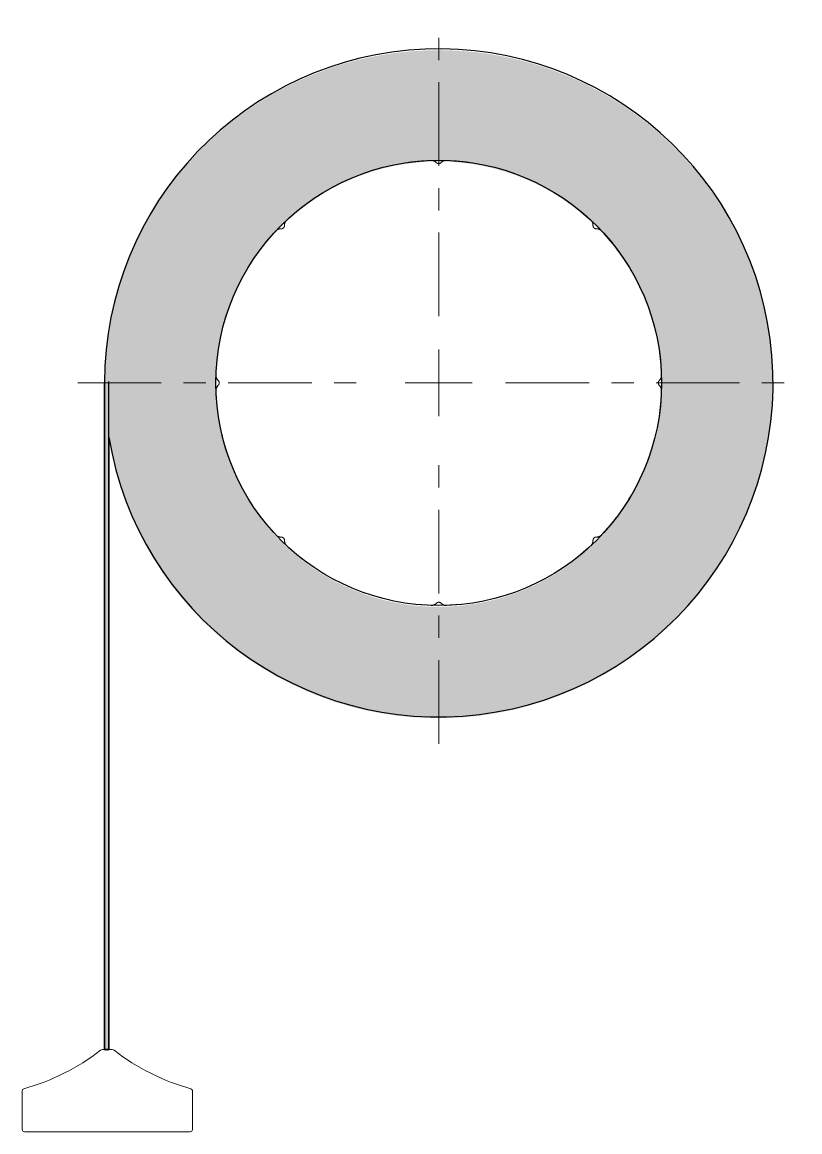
# Model space of a CAD drawing. Header units: inches. Extents: x -2.96 to 0.53, y 3.03 to 8.01.
import ezdxf

# ---------------------------------------------------------------- set-up
doc = ezdxf.new("R2010")
doc.units = ezdxf.units.IN
doc.header["$LTSCALE"] = 0.5
doc.header["$MEASUREMENT"] = 0
doc.linetypes.add('CENTER2', pattern=[1.125, 0.75, -0.125, 0.125, -0.125])
doc.linetypes.add('HIDDEN2', pattern=[0.1875, 0.125, -0.0625])
for name, color, linetype, lineweight in [('FABRIC-ROLL', 7, 'Continuous', 30), ('HEMBAR', 7, 'Continuous', 9), ('TEXT', 7, 'Continuous', 18), ('TUBE', 7, 'HIDDEN2', 18)]:
    doc.layers.add(name, color=color, linetype=linetype, lineweight=lineweight)

# ---------------------------------------------------------------- blocks, each defined once
blk = doc.blocks.new('FABRIC-ROLL-085581')
at = {"layer": 'FABRIC-ROLL', "transparency": 33554559}
h = blk.add_hatch(color=254, dxfattribs=at)
edge = h.paths.add_edge_path()
edge.add_arc((2.9375, 6.1048), 1.5, 189.3668, 540)
edge.add_line((1.4375, 6.1048), (1.4375, 3.1108))
edge.add_line((1.4375, 3.1108), (1.4575, 3.1108))
edge.add_line((1.4575, 3.1108), (1.4575, 5.8607))
edge = h.paths.add_edge_path(flags=16)
edge.add_arc((2.9375, 6.1048), 1, 0, 360)
at = {"layer": 'FABRIC-ROLL', "extrusion": (-6.60549e-48, 1, 6.63336e-32)}
for p, q in [((1.4382, 6.1103), (1.4382, 3.1163)), ((1.4582, 3.1163), (1.4582, 6.1163)), ((1.4382, 3.1163), (1.4582, 3.1163))]:
    blk.add_line(p, q, dxfattribs=at)
at = {"layer": 'FABRIC-ROLL'}
for p, q in [((1.4382, 3.1163), (1.4382, 6.1103)), ((1.4582, 5.8662), (1.4582, 3.1163)), ((1.4582, 3.1163), (1.4382, 3.1163))]:
    blk.add_line(p, q, dxfattribs=at)
blk.add_circle((2.9382, 6.1103), 1, dxfattribs=at)
blk.add_arc((2.9382, 6.1103), 1.5, 189.3668, 180, dxfattribs=at)
blk.add_arc((2.9382, 6.1103), 1.5, 189.3668, 180, dxfattribs=at)
blk = doc.blocks.new('HEMBAR-085581')
at = {"layer": 'HEMBAR', "extrusion": (-6.60549e-48, 1, 6.63336e-32)}
for p, q in [((1.4303, 3.1399), (1.4292, 3.1399)), ((1.4382, 3.1399), (1.4303, 3.1399)), ((1.4582, 3.1399), (1.4382, 3.1399)), ((1.465, 3.1399), (1.4582, 3.1399)), ((1.4732, 3.1399), (1.465, 3.1399)), ((1.0692, 2.9549), (1.0692, 2.939)), ((1.8332, 2.9544), (1.8332, 2.9549)), ((1.0692, 2.795), (1.0692, 2.939)), ((1.0692, 2.795), (1.0692, 2.7809)), ((1.0792, 2.7709), (1.1421, 2.7709)), ((1.1421, 2.7709), (1.2245, 2.7709)), ((1.2245, 2.7709), (1.6818, 2.7709)), ((1.6818, 2.7709), (1.7545, 2.7709)), ((1.7545, 2.7709), (1.8232, 2.7709))]:
    blk.add_line(p, q, dxfattribs=at)
at = {"layer": 'HEMBAR', "extrusion": (9.95799e-17, 6.63336e-32, -1)}
blk.add_line((1.8332, 2.7809), (1.8332, 2.9544), dxfattribs=at)
at = {"layer": 'HEMBAR'}
for centre, radius, start, end in [((1.4289, 3.1255), 0.0143, 89.1274, 127.7425), ((1.4734, 3.1255), 0.0143, 52.2575, 90.8726), ((1.0784, 2.9549), 0.00929, 104.25, 180), ((1.8239, 2.9549), 0.00929, 10.0501, 75.75), ((1.8239, 2.9549), 0.00929, 0, 10.0501), ((1.0792, 2.7809), 0.01, 180, 270), ((1.8232, 2.7809), 0.01, 270, 0)]:
    blk.add_arc(centre, radius, start, end, dxfattribs=at)
at = {"layer": 'HEMBAR', "extrusion": (9.95799e-17, 6.63336e-32, -1)}
for centre, start, end in [((-0.805, 3.9316), 232.2575, 254.3462), ((-2.0973, 3.9316), 285.6538, 307.7425)]:
    blk.add_arc(centre, 1.005, start, end, dxfattribs=at)
blk = doc.blocks.new('TUBE-085581')
at = {"layer": 'TUBE', "extrusion": (0, 0, -1)}
for centre, radius, start, end in [((-1.8375, 0.9343), 1, 46.9513, 88.0487), ((-1.8045, 1.9037), 0.03, 88.0487, 137.2214), ((-1.8705, 1.9037), 0.03, 42.7786, 91.9513), ((-1.8375, 0.9343), 1, 91.9513, 133.0487), ((-1.1754, 1.6431), 0.03, 357.7786, 46.9513), ((-2.4996, 1.6431), 0.03, 133.0487, 182.2214), ((-1.8375, 0.9343), 1, 1.9513, 43.0487), ((-1.1286, 1.5964), 0.03, 43.0487, 92.2214), ((-2.5464, 1.5964), 0.03, 87.7786, 136.9513), ((-1.8375, 0.9343), 1, 136.9513, 178.0487), ((-0.8681, 0.9673), 0.03, 312.7786, 1.9513), ((-2.8069, 0.9673), 0.03, 178.0487, 227.2214), ((-0.8681, 0.9013), 0.03, 358.0487, 47.2214), ((-1.8375, 0.9343), 1, 316.9513, 358.0487), ((-1.8375, 0.9343), 1, 181.9513, 223.0487), ((-2.8069, 0.9013), 0.03, 132.7786, 181.9513), ((-1.1286, 0.2722), 0.03, 267.7786, 316.9513), ((-2.5464, 0.2722), 0.03, 223.0487, 272.2214), ((-1.1754, 0.2254), 0.03, 313.0487, 2.2214), ((-1.8375, 0.9343), 1, 271.9513, 313.0487), ((-1.8375, 0.9343), 1, 226.9513, 268.0487), ((-2.4996, 0.2254), 0.03, 177.7786, 226.9513), ((-1.8045, -0.0351), 0.03, 222.7786, 271.9513), ((-1.8705, -0.0351), 0.03, 268.0487, 317.2214)]:
    blk.add_arc(centre, radius, start, end, dxfattribs=at)
at = {"layer": 'TUBE'}
for centre, start, end in [((1.8375, 1.9343), 222.7786, 317.2214), ((1.1304, 1.6414), 267.7786, 2.2214), ((2.5446, 1.6414), 177.7786, 272.2214), ((0.8375, 0.9343), 312.7786, 47.2214), ((2.8375, 0.9343), 132.7786, 227.2214), ((1.1304, 0.2272), 357.7786, 92.2214), ((2.5446, 0.2272), 87.7786, 182.2214), ((1.8375, -0.0657), 42.7786, 137.2214)]:
    blk.add_arc(centre, 0.015, start, end, dxfattribs=at)
blk = doc.blocks.new('SYSTEM_085581')
at = {"layer": 'TEXT', "linetype": 'CENTER2'}
for p, q in [((2.9382, 6.4339), (2.9382, 7.7539)), ((1.3182, 6.1339), (2.6382, 6.1339)), ((3.2382, 6.1339), (4.5582, 6.1339)), ((2.9382, 4.5139), (2.9382, 5.8339))]:
    blk.add_line(p, q, dxfattribs=at)
at = {"layer": 'TEXT', "linetype": 'Continuous'}
for p, q in [((2.9382, 5.9839), (2.9382, 6.2839)), ((2.7882, 6.1339), (3.0882, 6.1339))]:
    blk.add_line(p, q, dxfattribs=at)
at = {"layer": 'FABRIC-ROLL'}
blk.add_blockref('FABRIC-ROLL-085581', (0, 0.0236), dxfattribs=at)
at = {"layer": 'HEMBAR'}
blk.add_blockref('HEMBAR-085581', (0, 0), dxfattribs=at)
at = {"layer": 'TUBE', "extrusion": (9.95799e-17, 6.63336e-32, -1)}
blk.add_blockref('TUBE-085581', (-4.7757, 5.1996), dxfattribs=at)

msp = doc.modelspace()

# ---------------------------------------------------------------- block references
at = {"layer": 'FABRIC-ROLL'}
msp.add_blockref('SYSTEM_085581', (-4.0252, 0.2601), dxfattribs=at)

doc.saveas('drawing.dxf')
